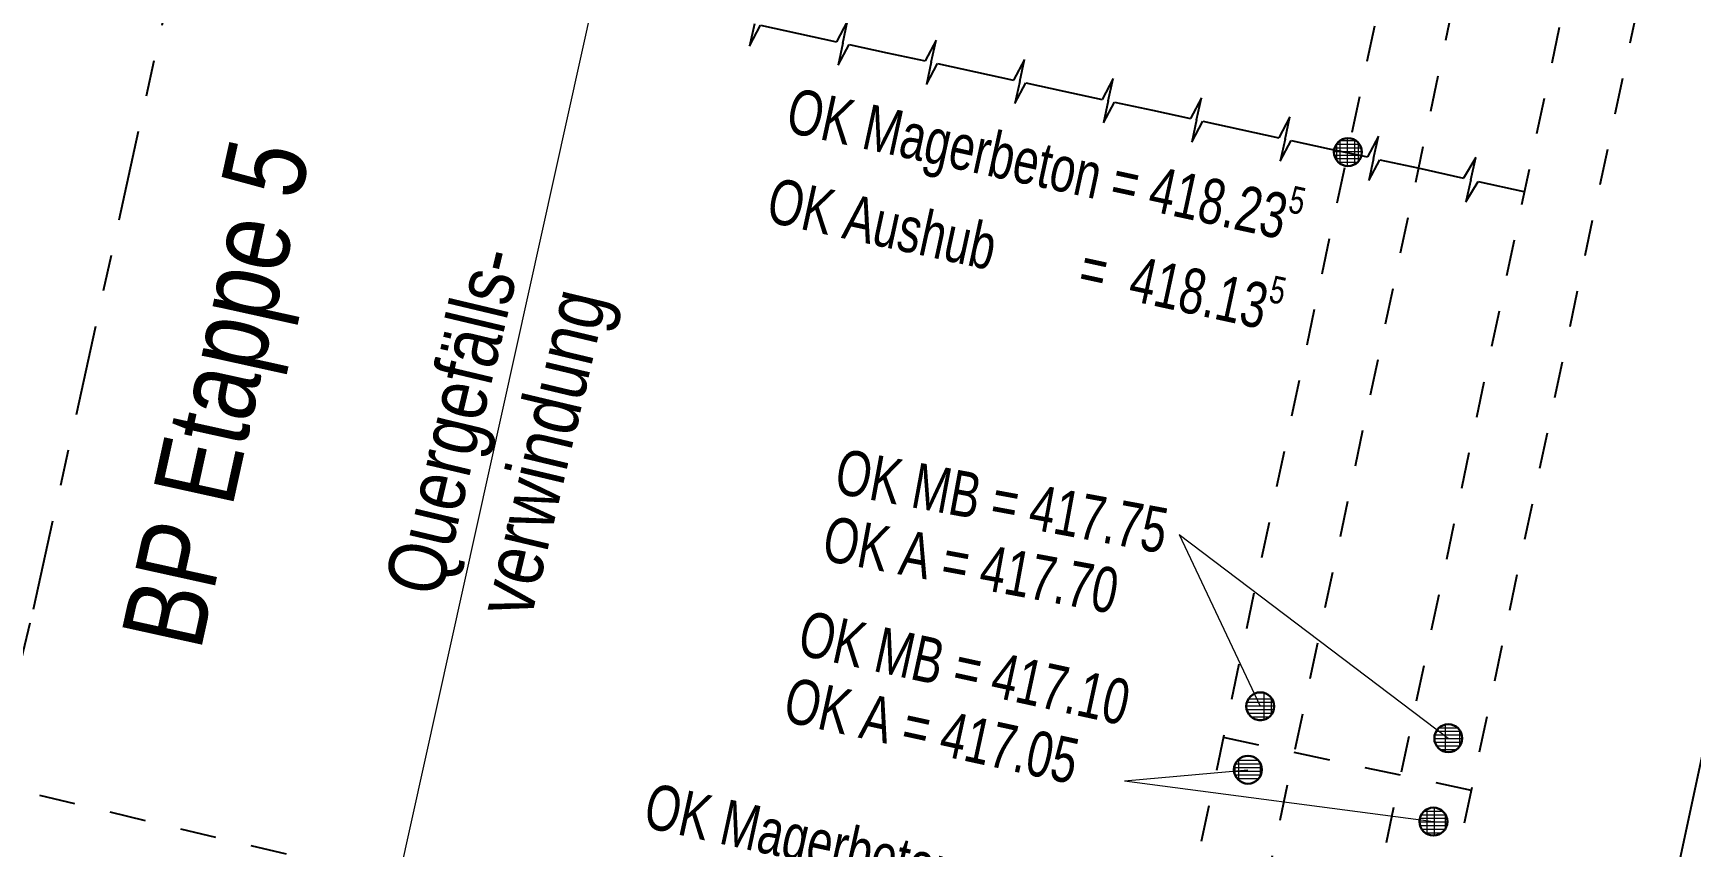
# Model space of a CAD drawing. Header units: metres. Extents: x 2681086.2 to 2681125.9, y 1225431.9 to 1225460.7.
# Drawn here: x 2681118.168 to 2681122.743, y 1225450.899 to 1225453.144 of the extents above; entities that cross this region are included whole.
import ezdxf

# ---------------------------------------------------------------- set-up
doc = ezdxf.new("R2010")
doc.units = ezdxf.units.M
for name, pattern in [('ACAD_ISO14W100_S12', [0.35, 0.25, -0.05, 0, -0.05]), ('ALL_S17', [0.025, 0, -0.025]), ('ALL_S19', [0.075, 0, -0.075]), ('AUSGEZOGEN', [0])]:
    doc.linetypes.add(name, pattern=pattern)
for name, color, linetype, lineweight in [('Beton Ansicht', 252, 'AUSGEZOGEN', 25), ('Beton geschnitten', 8, 'AUSGEZOGEN', 25), ('Betonierfugen', 7, 'AUSGEZOGEN', 25), ('Design', 250, 'AUSGEZOGEN', 18), ('Stahl', 252, 'AUSGEZOGEN', 18), ('Standard', 7, 'AUSGEZOGEN', 13), ('Text Waende', 7, 'AUSGEZOGEN', 18)]:
    doc.layers.add(name, color=color, linetype=linetype, lineweight=lineweight)
doc.styles.add('ARIAL', font='arial.ttf')
pattern_1 = [(0, (2680800.786, 1224999.838), (0, 0.01), []), (90, (2680800.786, 1224999.838), (-0.01, 0), [])]

# ---------------------------------------------------------------- blocks, each defined once
blk = doc.blocks.new('MUSTERELEMENT_1')
at = {"layer": 'Betonierfugen', "color": 7, "linetype": 'AUSGEZOGEN', "lineweight": 25, "transparency": 33554687}
for p, q in [((321.2038, 452.9345), (321.3297, 452.9065)), ((321.3638, 452.963), (321.3297, 452.9065)), ((321.3502, 452.902), (321.3638, 452.963)), ((321.3502, 452.902), (321.3367, 452.841)), ((321.3367, 452.841), (321.3707, 452.8974))]:
    blk.add_line(p, q, dxfattribs=at)
blk.add_lwpolyline([(321.3707, 452.8974), (321.4967, 452.8695), (321.4967, 452.8695)], dxfattribs=at)
blk = doc.blocks.new('MUSTERELEMENT_3')
at = {"layer": 'Betonierfugen', "color": 7, "linetype": 'AUSGEZOGEN', "lineweight": 25, "transparency": 33554687}
for p, q in [((319.3728, 453.3319), (319.3595, 453.2708)), ((319.3595, 453.2708), (319.3898, 453.3282)), ((319.3898, 453.3282), (319.4948, 453.3054)), ((319.4948, 453.3054), (319.5998, 453.2826)), ((319.6301, 453.3399), (319.5998, 453.2826)), ((319.6169, 453.2789), (319.6301, 453.3399)), ((319.6169, 453.2789), (319.6036, 453.2178)), ((319.6036, 453.2178), (319.634, 453.2752)), ((319.634, 453.2752), (319.739, 453.2524)), ((319.739, 453.2524), (319.8439, 453.2296)), ((319.8743, 453.287), (319.8439, 453.2296)), ((319.861, 453.2259), (319.8743, 453.287)), ((319.861, 453.2259), (319.8478, 453.1648)), ((319.8478, 453.1648), (319.8781, 453.2222)), ((319.8781, 453.2222), (319.9831, 453.1994)), ((320.1184, 453.234), (320.0881, 453.1766)), ((320.1052, 453.1729), (320.1184, 453.234)), ((319.9831, 453.1994), (320.0881, 453.1766)), ((320.1052, 453.1729), (320.0919, 453.1118)), ((320.0919, 453.1118), (320.1223, 453.1692)), ((320.1223, 453.1692), (320.2272, 453.1464)), ((320.3626, 453.181), (320.3322, 453.1236)), ((320.3493, 453.1199), (320.3626, 453.181)), ((320.2272, 453.1464), (320.3322, 453.1236)), ((320.3493, 453.1199), (320.336, 453.0588)), ((320.336, 453.0588), (320.3664, 453.1162)), ((320.3664, 453.1162), (320.4714, 453.0934)), ((320.6067, 453.128), (320.5764, 453.0706)), ((320.5934, 453.0669), (320.6067, 453.128)), ((320.4714, 453.0934), (320.5764, 453.0706)), ((320.5934, 453.0669), (320.5802, 453.0058)), ((320.8508, 453.075), (320.8205, 453.0176)), ((320.8376, 453.0139), (320.8508, 453.075)), ((320.5802, 453.0058), (320.6105, 453.0632)), ((320.6105, 453.0632), (320.7155, 453.0404)), ((320.7155, 453.0404), (320.8205, 453.0176)), ((321.095, 453.022), (321.0646, 452.9647)), ((321.0817, 452.9609), (321.095, 453.022)), ((320.8376, 453.0139), (320.8243, 452.9529)), ((320.8243, 452.9529), (320.8547, 453.0102)), ((320.8547, 453.0102), (320.9596, 452.9874)), ((320.9596, 452.9874), (321.0646, 452.9647)), ((321.0817, 452.9609), (321.0685, 452.8999)), ((321.0685, 452.8999), (321.0988, 452.9572))]:
    blk.add_line(p, q, dxfattribs=at)
blk.add_lwpolyline([(321.0988, 452.9572), (321.2038, 452.9345), (321.2038, 452.9345)], dxfattribs=at)

msp = doc.modelspace()

# ---------------------------------------------------------------- hatches: boundary and pattern name
at = {"layer": 'Beton Ansicht', "transparency": 33554687}
h = msp.add_hatch(dxfattribs=at)
h.set_pattern_fill('MUSTER', color=256, scale=0.6, angle=302, style=0, pattern_type=2)
h.set_pattern_definition([(302, (2680802.439, 1224999.456), (0.8267804, -0.1908773), [0.6, -0.6]), (32, (2680802.439, 1224999.456), (0.1908773, 0.8267804), [0.6, -0.6])])
h.paths.add_polyline_path([(2681122.229, 1225448.589), (2681123.415, 1225449.358), (2681125.092, 1225457.222), (2681124.114, 1225457.431)], flags=0)
at = {"layer": 'Standard', "linetype": 'AUSGEZOGEN', "lineweight": 13, "transparency": 33554687}
h = msp.add_hatch(dxfattribs=at)
h.set_pattern_fill('SCHRAFFUR_10', scale=0.05, style=0, pattern_type=2)
h.set_pattern_definition(pattern_1)
h.paths.add_polyline_path([(2681121.816, 1225452.782), (2681121.818, 1225452.784), (2681121.82, 1225452.785), (2681121.822, 1225452.787), (2681121.824, 1225452.788), (2681121.825, 1225452.79), (2681121.827, 1225452.792), (2681121.828, 1225452.794), (2681121.83, 1225452.796), (2681121.831, 1225452.798), (2681121.832, 1225452.8), (2681121.833, 1225452.803), (2681121.834, 1225452.805), (2681121.834, 1225452.807), (2681121.835, 1225452.81), (2681121.835, 1225452.812), (2681121.835, 1225452.814), (2681121.835, 1225452.817), (2681121.835, 1225452.819), (2681121.835, 1225452.822), (2681121.834, 1225452.824), (2681121.834, 1225452.826), (2681121.833, 1225452.829), (2681121.832, 1225452.831), (2681121.831, 1225452.833), (2681121.83, 1225452.835), (2681121.828, 1225452.837), (2681121.827, 1225452.839), (2681121.825, 1225452.841), (2681121.824, 1225452.843), (2681121.822, 1225452.844), (2681121.82, 1225452.846), (2681121.818, 1225452.847), (2681121.816, 1225452.849), (2681121.814, 1225452.85), (2681121.812, 1225452.851), (2681121.81, 1225452.852), (2681121.807, 1225452.853), (2681121.805, 1225452.853), (2681121.803, 1225452.854), (2681121.8, 1225452.854), (2681121.798, 1225452.854), (2681121.795, 1225452.854), (2681121.793, 1225452.854), (2681121.791, 1225452.854), (2681121.788, 1225452.853), (2681121.786, 1225452.852), (2681121.784, 1225452.852), (2681121.781, 1225452.851), (2681121.779, 1225452.85), (2681121.777, 1225452.849), (2681121.775, 1225452.847), (2681121.773, 1225452.846), (2681121.771, 1225452.844), (2681121.769, 1225452.843), (2681121.768, 1225452.841), (2681121.766, 1225452.839), (2681121.765, 1225452.837), (2681121.763, 1225452.835), (2681121.762, 1225452.833), (2681121.761, 1225452.831), (2681121.76, 1225452.829), (2681121.76, 1225452.826), (2681121.759, 1225452.824), (2681121.759, 1225452.822), (2681121.758, 1225452.819), (2681121.758, 1225452.817), (2681121.758, 1225452.814), (2681121.758, 1225452.812), (2681121.759, 1225452.81), (2681121.759, 1225452.807), (2681121.76, 1225452.805), (2681121.76, 1225452.802), (2681121.761, 1225452.8), (2681121.762, 1225452.798), (2681121.763, 1225452.796), (2681121.765, 1225452.794), (2681121.766, 1225452.792), (2681121.768, 1225452.79), (2681121.769, 1225452.788), (2681121.771, 1225452.787), (2681121.773, 1225452.785), (2681121.775, 1225452.784), (2681121.777, 1225452.782), (2681121.779, 1225452.781), (2681121.781, 1225452.78), (2681121.784, 1225452.779), (2681121.786, 1225452.779), (2681121.788, 1225452.778), (2681121.791, 1225452.778), (2681121.793, 1225452.777), (2681121.795, 1225452.777), (2681121.798, 1225452.777), (2681121.8, 1225452.777), (2681121.803, 1225452.778), (2681121.805, 1225452.778), (2681121.807, 1225452.779), (2681121.81, 1225452.779), (2681121.812, 1225452.78), (2681121.814, 1225452.781)], flags=0)
h = msp.add_hatch(dxfattribs=at)
h.set_pattern_fill('SCHRAFFUR_10', scale=0.05, style=0, pattern_type=2)
h.set_pattern_definition(pattern_1)
h.paths.add_polyline_path([(2681121.536, 1225451.32), (2681121.534, 1225451.319), (2681121.532, 1225451.318), (2681121.53, 1225451.316), (2681121.528, 1225451.315), (2681121.527, 1225451.313), (2681121.525, 1225451.311), (2681121.523, 1225451.309), (2681121.522, 1225451.307), (2681121.521, 1225451.305), (2681121.52, 1225451.303), (2681121.519, 1225451.301), (2681121.518, 1225451.299), (2681121.517, 1225451.296), (2681121.517, 1225451.294), (2681121.516, 1225451.292), (2681121.516, 1225451.289), (2681121.516, 1225451.287), (2681121.516, 1225451.284), (2681121.516, 1225451.282), (2681121.517, 1225451.279), (2681121.517, 1225451.277), (2681121.518, 1225451.275), (2681121.519, 1225451.273), (2681121.52, 1225451.27), (2681121.521, 1225451.268), (2681121.522, 1225451.266), (2681121.523, 1225451.264), (2681121.525, 1225451.262), (2681121.526, 1225451.26), (2681121.528, 1225451.259), (2681121.53, 1225451.257), (2681121.532, 1225451.256), (2681121.534, 1225451.254), (2681121.536, 1225451.253), (2681121.538, 1225451.252), (2681121.54, 1225451.251), (2681121.543, 1225451.25), (2681121.545, 1225451.249), (2681121.547, 1225451.249), (2681121.55, 1225451.248), (2681121.552, 1225451.248), (2681121.554, 1225451.248), (2681121.557, 1225451.248), (2681121.559, 1225451.248), (2681121.562, 1225451.249), (2681121.564, 1225451.249), (2681121.566, 1225451.25), (2681121.569, 1225451.251), (2681121.571, 1225451.252), (2681121.573, 1225451.253), (2681121.575, 1225451.254), (2681121.577, 1225451.255), (2681121.579, 1225451.257), (2681121.581, 1225451.259), (2681121.583, 1225451.26), (2681121.584, 1225451.262), (2681121.586, 1225451.264), (2681121.587, 1225451.266), (2681121.588, 1225451.268), (2681121.589, 1225451.27), (2681121.59, 1225451.272), (2681121.591, 1225451.275), (2681121.592, 1225451.277), (2681121.592, 1225451.279), (2681121.593, 1225451.282), (2681121.593, 1225451.284), (2681121.593, 1225451.287), (2681121.593, 1225451.289), (2681121.593, 1225451.291), (2681121.592, 1225451.294), (2681121.592, 1225451.296), (2681121.591, 1225451.298), (2681121.59, 1225451.301), (2681121.589, 1225451.303), (2681121.588, 1225451.305), (2681121.587, 1225451.307), (2681121.586, 1225451.309), (2681121.584, 1225451.311), (2681121.583, 1225451.313), (2681121.581, 1225451.315), (2681121.579, 1225451.316), (2681121.577, 1225451.318), (2681121.575, 1225451.319), (2681121.573, 1225451.32), (2681121.571, 1225451.321), (2681121.569, 1225451.322), (2681121.567, 1225451.323), (2681121.564, 1225451.324), (2681121.562, 1225451.324), (2681121.559, 1225451.325), (2681121.557, 1225451.325), (2681121.555, 1225451.325), (2681121.552, 1225451.325), (2681121.55, 1225451.325), (2681121.547, 1225451.324), (2681121.545, 1225451.324), (2681121.543, 1225451.323), (2681121.54, 1225451.322), (2681121.538, 1225451.321)], flags=0)
h = msp.add_hatch(dxfattribs=at)
h.set_pattern_fill('SCHRAFFUR_10', scale=0.05, style=0, pattern_type=2)
h.set_pattern_definition(pattern_1)
h.paths.add_polyline_path([(2681122.055, 1225451.233), (2681122.053, 1225451.232), (2681122.051, 1225451.231), (2681122.049, 1225451.229), (2681122.047, 1225451.227), (2681122.046, 1225451.226), (2681122.044, 1225451.224), (2681122.043, 1225451.222), (2681122.041, 1225451.22), (2681122.04, 1225451.218), (2681122.039, 1225451.216), (2681122.038, 1225451.214), (2681122.037, 1225451.211), (2681122.036, 1225451.209), (2681122.036, 1225451.207), (2681122.036, 1225451.204), (2681122.035, 1225451.202), (2681122.035, 1225451.199), (2681122.035, 1225451.197), (2681122.036, 1225451.195), (2681122.036, 1225451.192), (2681122.036, 1225451.19), (2681122.037, 1225451.188), (2681122.038, 1225451.185), (2681122.039, 1225451.183), (2681122.04, 1225451.181), (2681122.041, 1225451.179), (2681122.043, 1225451.177), (2681122.044, 1225451.175), (2681122.046, 1225451.173), (2681122.047, 1225451.171), (2681122.049, 1225451.17), (2681122.051, 1225451.168), (2681122.053, 1225451.167), (2681122.055, 1225451.166), (2681122.057, 1225451.165), (2681122.059, 1225451.164), (2681122.062, 1225451.163), (2681122.064, 1225451.162), (2681122.066, 1225451.162), (2681122.069, 1225451.161), (2681122.071, 1225451.161), (2681122.074, 1225451.161), (2681122.076, 1225451.161), (2681122.078, 1225451.161), (2681122.081, 1225451.162), (2681122.083, 1225451.162), (2681122.086, 1225451.163), (2681122.088, 1225451.164), (2681122.09, 1225451.165), (2681122.092, 1225451.166), (2681122.094, 1225451.167), (2681122.096, 1225451.168), (2681122.098, 1225451.17), (2681122.1, 1225451.171), (2681122.102, 1225451.173), (2681122.103, 1225451.175), (2681122.105, 1225451.177), (2681122.106, 1225451.179), (2681122.107, 1225451.181), (2681122.108, 1225451.183), (2681122.109, 1225451.185), (2681122.11, 1225451.187), (2681122.111, 1225451.19), (2681122.111, 1225451.192), (2681122.112, 1225451.194), (2681122.112, 1225451.197), (2681122.112, 1225451.199), (2681122.112, 1225451.202), (2681122.112, 1225451.204), (2681122.112, 1225451.207), (2681122.111, 1225451.209), (2681122.11, 1225451.211), (2681122.11, 1225451.213), (2681122.109, 1225451.216), (2681122.107, 1225451.218), (2681122.106, 1225451.22), (2681122.105, 1225451.222), (2681122.103, 1225451.224), (2681122.102, 1225451.226), (2681122.1, 1225451.227), (2681122.098, 1225451.229), (2681122.096, 1225451.23), (2681122.094, 1225451.232), (2681122.092, 1225451.233), (2681122.09, 1225451.234), (2681122.088, 1225451.235), (2681122.086, 1225451.236), (2681122.083, 1225451.237), (2681122.081, 1225451.237), (2681122.079, 1225451.238), (2681122.076, 1225451.238), (2681122.074, 1225451.238), (2681122.071, 1225451.238), (2681122.069, 1225451.238), (2681122.067, 1225451.237), (2681122.064, 1225451.237), (2681122.062, 1225451.236), (2681122.06, 1225451.235), (2681122.057, 1225451.234)], flags=0)
h = msp.add_hatch(dxfattribs=at)
h.set_pattern_fill('SCHRAFFUR_10', scale=0.05, style=0, pattern_type=2)
h.set_pattern_definition(pattern_1)
h.paths.add_polyline_path([(2681121.502, 1225451.145), (2681121.5, 1225451.144), (2681121.498, 1225451.143), (2681121.496, 1225451.141), (2681121.495, 1225451.14), (2681121.493, 1225451.138), (2681121.491, 1225451.136), (2681121.49, 1225451.134), (2681121.488, 1225451.132), (2681121.487, 1225451.13), (2681121.486, 1225451.128), (2681121.485, 1225451.126), (2681121.484, 1225451.124), (2681121.484, 1225451.121), (2681121.483, 1225451.119), (2681121.483, 1225451.116), (2681121.482, 1225451.114), (2681121.482, 1225451.112), (2681121.482, 1225451.109), (2681121.483, 1225451.107), (2681121.483, 1225451.104), (2681121.484, 1225451.102), (2681121.484, 1225451.1), (2681121.485, 1225451.097), (2681121.486, 1225451.095), (2681121.487, 1225451.093), (2681121.488, 1225451.091), (2681121.49, 1225451.089), (2681121.491, 1225451.087), (2681121.493, 1225451.085), (2681121.494, 1225451.084), (2681121.496, 1225451.082), (2681121.498, 1225451.08), (2681121.5, 1225451.079), (2681121.502, 1225451.078), (2681121.504, 1225451.077), (2681121.507, 1225451.076), (2681121.509, 1225451.075), (2681121.511, 1225451.074), (2681121.514, 1225451.074), (2681121.516, 1225451.073), (2681121.518, 1225451.073), (2681121.521, 1225451.073), (2681121.523, 1225451.073), (2681121.526, 1225451.073), (2681121.528, 1225451.074), (2681121.53, 1225451.074), (2681121.533, 1225451.075), (2681121.535, 1225451.076), (2681121.537, 1225451.077), (2681121.539, 1225451.078), (2681121.541, 1225451.079), (2681121.543, 1225451.08), (2681121.545, 1225451.082), (2681121.547, 1225451.083), (2681121.549, 1225451.085), (2681121.55, 1225451.087), (2681121.552, 1225451.089), (2681121.553, 1225451.091), (2681121.555, 1225451.093), (2681121.556, 1225451.095), (2681121.557, 1225451.097), (2681121.557, 1225451.1), (2681121.558, 1225451.102), (2681121.559, 1225451.104), (2681121.559, 1225451.107), (2681121.559, 1225451.109), (2681121.559, 1225451.112), (2681121.559, 1225451.114), (2681121.559, 1225451.116), (2681121.559, 1225451.119), (2681121.558, 1225451.121), (2681121.557, 1225451.123), (2681121.557, 1225451.126), (2681121.556, 1225451.128), (2681121.555, 1225451.13), (2681121.553, 1225451.132), (2681121.552, 1225451.134), (2681121.551, 1225451.136), (2681121.549, 1225451.138), (2681121.547, 1225451.14), (2681121.545, 1225451.141), (2681121.544, 1225451.143), (2681121.542, 1225451.144), (2681121.539, 1225451.145), (2681121.537, 1225451.146), (2681121.535, 1225451.147), (2681121.533, 1225451.148), (2681121.53, 1225451.149), (2681121.528, 1225451.149), (2681121.526, 1225451.15), (2681121.523, 1225451.15), (2681121.521, 1225451.15), (2681121.518, 1225451.15), (2681121.516, 1225451.15), (2681121.514, 1225451.149), (2681121.511, 1225451.149), (2681121.509, 1225451.148), (2681121.507, 1225451.147), (2681121.505, 1225451.146)], flags=0)
h = msp.add_hatch(dxfattribs=at)
h.set_pattern_fill('SCHRAFFUR_10', scale=0.05, style=0, pattern_type=2)
h.set_pattern_definition(pattern_1)
h.paths.add_polyline_path([(2681122.014, 1225451.003), (2681122.012, 1225451.002), (2681122.01, 1225451.001), (2681122.008, 1225450.999), (2681122.007, 1225450.997), (2681122.005, 1225450.996), (2681122.003, 1225450.994), (2681122.002, 1225450.992), (2681122, 1225450.99), (2681121.999, 1225450.988), (2681121.998, 1225450.986), (2681121.997, 1225450.984), (2681121.996, 1225450.981), (2681121.996, 1225450.979), (2681121.995, 1225450.977), (2681121.995, 1225450.974), (2681121.994, 1225450.972), (2681121.994, 1225450.969), (2681121.994, 1225450.967), (2681121.995, 1225450.965), (2681121.995, 1225450.962), (2681121.996, 1225450.96), (2681121.996, 1225450.958), (2681121.997, 1225450.955), (2681121.998, 1225450.953), (2681121.999, 1225450.951), (2681122, 1225450.949), (2681122.002, 1225450.947), (2681122.003, 1225450.945), (2681122.005, 1225450.943), (2681122.006, 1225450.941), (2681122.008, 1225450.94), (2681122.01, 1225450.938), (2681122.012, 1225450.937), (2681122.014, 1225450.936), (2681122.016, 1225450.935), (2681122.019, 1225450.934), (2681122.021, 1225450.933), (2681122.023, 1225450.932), (2681122.026, 1225450.932), (2681122.028, 1225450.931), (2681122.03, 1225450.931), (2681122.033, 1225450.931), (2681122.035, 1225450.931), (2681122.038, 1225450.931), (2681122.04, 1225450.932), (2681122.042, 1225450.932), (2681122.045, 1225450.933), (2681122.047, 1225450.934), (2681122.049, 1225450.935), (2681122.051, 1225450.936), (2681122.053, 1225450.937), (2681122.055, 1225450.938), (2681122.057, 1225450.94), (2681122.059, 1225450.941), (2681122.061, 1225450.943), (2681122.062, 1225450.945), (2681122.064, 1225450.947), (2681122.065, 1225450.949), (2681122.066, 1225450.951), (2681122.068, 1225450.953), (2681122.069, 1225450.955), (2681122.069, 1225450.957), (2681122.07, 1225450.96), (2681122.071, 1225450.962), (2681122.071, 1225450.964), (2681122.071, 1225450.967), (2681122.071, 1225450.969), (2681122.071, 1225450.972), (2681122.071, 1225450.974), (2681122.071, 1225450.976), (2681122.07, 1225450.979), (2681122.069, 1225450.981), (2681122.069, 1225450.983), (2681122.068, 1225450.986), (2681122.067, 1225450.988), (2681122.065, 1225450.99), (2681122.064, 1225450.992), (2681122.062, 1225450.994), (2681122.061, 1225450.996), (2681122.059, 1225450.997), (2681122.057, 1225450.999), (2681122.055, 1225451), (2681122.053, 1225451.002), (2681122.051, 1225451.003), (2681122.049, 1225451.004), (2681122.047, 1225451.005), (2681122.045, 1225451.006), (2681122.042, 1225451.007), (2681122.04, 1225451.007), (2681122.038, 1225451.008), (2681122.035, 1225451.008), (2681122.033, 1225451.008), (2681122.03, 1225451.008), (2681122.028, 1225451.008), (2681122.026, 1225451.007), (2681122.023, 1225451.007), (2681122.021, 1225451.006), (2681122.019, 1225451.005), (2681122.016, 1225451.004)], flags=0)

# ---------------------------------------------------------------- linework, layer by layer
at = {"layer": 'Beton geschnitten', "color": 7, "linetype": 'ALL_S17', "lineweight": 25, "transparency": 33554687}
for p, q in [((2681120.728, 1225447.785), (2681122.836, 1225457.705)), ((2681121.412, 1225447.64), (2681123.52, 1225457.556)), ((2681120.903, 1225447.647), (2681122.427, 1225454.818)), ((2681121.197, 1225447.585), (2681122.7, 1225454.662)), ((2681122.138, 1225451.055), (2681121.453, 1225451.201))]:
    msp.add_line(p, q, dxfattribs=at)
at = {"layer": 'Beton geschnitten', "transparency": 33554687}
msp.add_line((2681121.998, 1225447.507), (2681124.114, 1225457.431), dxfattribs=at)
at = {"layer": 'Design', "color": 7, "linetype": 'AUSGEZOGEN', "lineweight": 13, "transparency": 33554687}
msp.add_line((2681119.176, 1225450.806), (2681120.266, 1225455.723), dxfattribs=at)
at = {"layer": 'Design', "color": 7, "linetype": 'ALL_S19', "lineweight": 25, "transparency": 33554687}
msp.add_line((2681114.294, 1225451.968), (2681121.751, 1225450.193), dxfattribs=at)
at = {"layer": 'Stahl', "color": 7, "linetype": 'AUSGEZOGEN', "lineweight": 13, "transparency": 33554687}
for p, q in [((2681121.331, 1225451.761), (2681122.074, 1225451.199)), ((2681121.331, 1225451.761), (2681121.555, 1225451.287)), ((2681121.18, 1225451.081), (2681121.521, 1225451.112)), ((2681121.18, 1225451.081), (2681122.033, 1225450.969))]:
    msp.add_line(p, q, dxfattribs=at)
at = {"layer": 'Standard', "color": 7, "linetype": 'ACAD_ISO14W100_S12', "lineweight": 25, "transparency": 33554687}
for p, q in [((2681118.169, 1225451.555), (2681118.937, 1225455.044)), ((2681117.338, 1225448.064), (2681118.169, 1225451.555))]:
    msp.add_line(p, q, dxfattribs=at)
at = {"layer": 'Standard', "color": 7, "linetype": 'AUSGEZOGEN', "lineweight": 30, "transparency": 33554687}
for centre in [(2681121.797, 1225452.816), (2681121.555, 1225451.287), (2681122.074, 1225451.199), (2681121.521, 1225451.112), (2681122.033, 1225450.969)]:
    msp.add_circle(centre, 0.0385, dxfattribs=at)

# ---------------------------------------------------------------- block references
at = {"layer": 'Betonierfugen', "color": 7, "linetype": 'AUSGEZOGEN', "lineweight": 25, "transparency": 33554687}
for name in ['MUSTERELEMENT_3', 'MUSTERELEMENT_1']:
    msp.add_blockref(name, (2680800.786, 1224999.838), dxfattribs=at)

# ---------------------------------------------------------------- texts
at = {"layer": 'Standard', "color": 7, "linetype": 'AUSGEZOGEN', "lineweight": 13, "transparency": 33554687, "char_height": 0.125, "attachment_point": 1, "style": 'ARIAL'}
for s, insert, width, rotation, line_spacing_factor in [('\\A1;{\\fArial|i0|b0;\\H0.125000;\\W0.714286;\\C7;OK Magerbeton = 418.23\\fArial|i0|b0;\\H0.600000x;\\S5^ ;}\\P{\\fArial|i0|b0;\\H0.125000;\\W0.714286;\\C7;OK Aushub       =  418.13\\fArial|i0|b0;\\H0.600000x;\\S5^ ;}\\P', (2681120.273, 1225453.022), 1.5446, 347.754, 1.0843), ('\\A1;{\\fArial|i0|b0;\\H0.125000;\\W0.714286;\\C7;OK MB = 417.75}\\P{\\fArial|i0|b0;\\H0.125000;\\W0.714286;\\C7;OK A = 417.70}\\P', (2681120.398, 1225451.999), 0.9714, 349.5486, 0.9036), ('\\A1;{\\fArial|i0|b0;\\H0.125000;\\W0.714286;\\C7;OK MB = 417.10}\\P{\\fArial|i0|b0;\\H0.125000;\\W0.714286;\\C7;OK A = 417.05}\\P', (2681120.3, 1225451.553), 0.9711, 347.7011, 0.9036), ('\\A1;{\\fArial|i0|b0;\\H0.125000;\\W0.714286;\\C7;OK Magerbeton = 417.94}\\P{\\fArial|i0|b0;\\H0.125000;\\W0.714286;\\C7;OK Aushub       =  417.84}\\P', (2681119.874, 1225451.077), 1.5446, 347.754, 1.0843)]:
    msp.add_mtext(s, dxfattribs=dict(at, insert=insert, width=width, rotation=rotation, line_spacing_factor=line_spacing_factor))
at = {"layer": 'Text Waende', "color": 7, "linetype": 'AUSGEZOGEN', "lineweight": 25, "transparency": 33554687, "insert": (2681118.681, 1225451.354), "char_height": 0.225, "width": 1.6441, "attachment_point": 7, "rotation": 77.5731, "style": 'ARIAL'}
msp.add_mtext('\\W0.80; BP Etappe 5 ', dxfattribs=at)
at = {"layer": 'Text Waende', "color": 7, "linetype": 'AUSGEZOGEN', "lineweight": 25, "transparency": 33554687, "insert": (2681119.136, 1225451.621), "char_height": 0.16, "width": 1.1394, "attachment_point": 1, "rotation": 76.6141, "line_spacing_factor": 0.9639, "style": 'ARIAL'}
msp.add_mtext('\\A1;{\\fArial|i0|b0;\\H0.160000;\\W0.800000;\\C7;Quergefälls- }\\P{\\fArial|i0|b0;\\H0.160000;\\W0.800000;\\C7;verwindung}\\P', dxfattribs=at)

doc.saveas('drawing.dxf')
